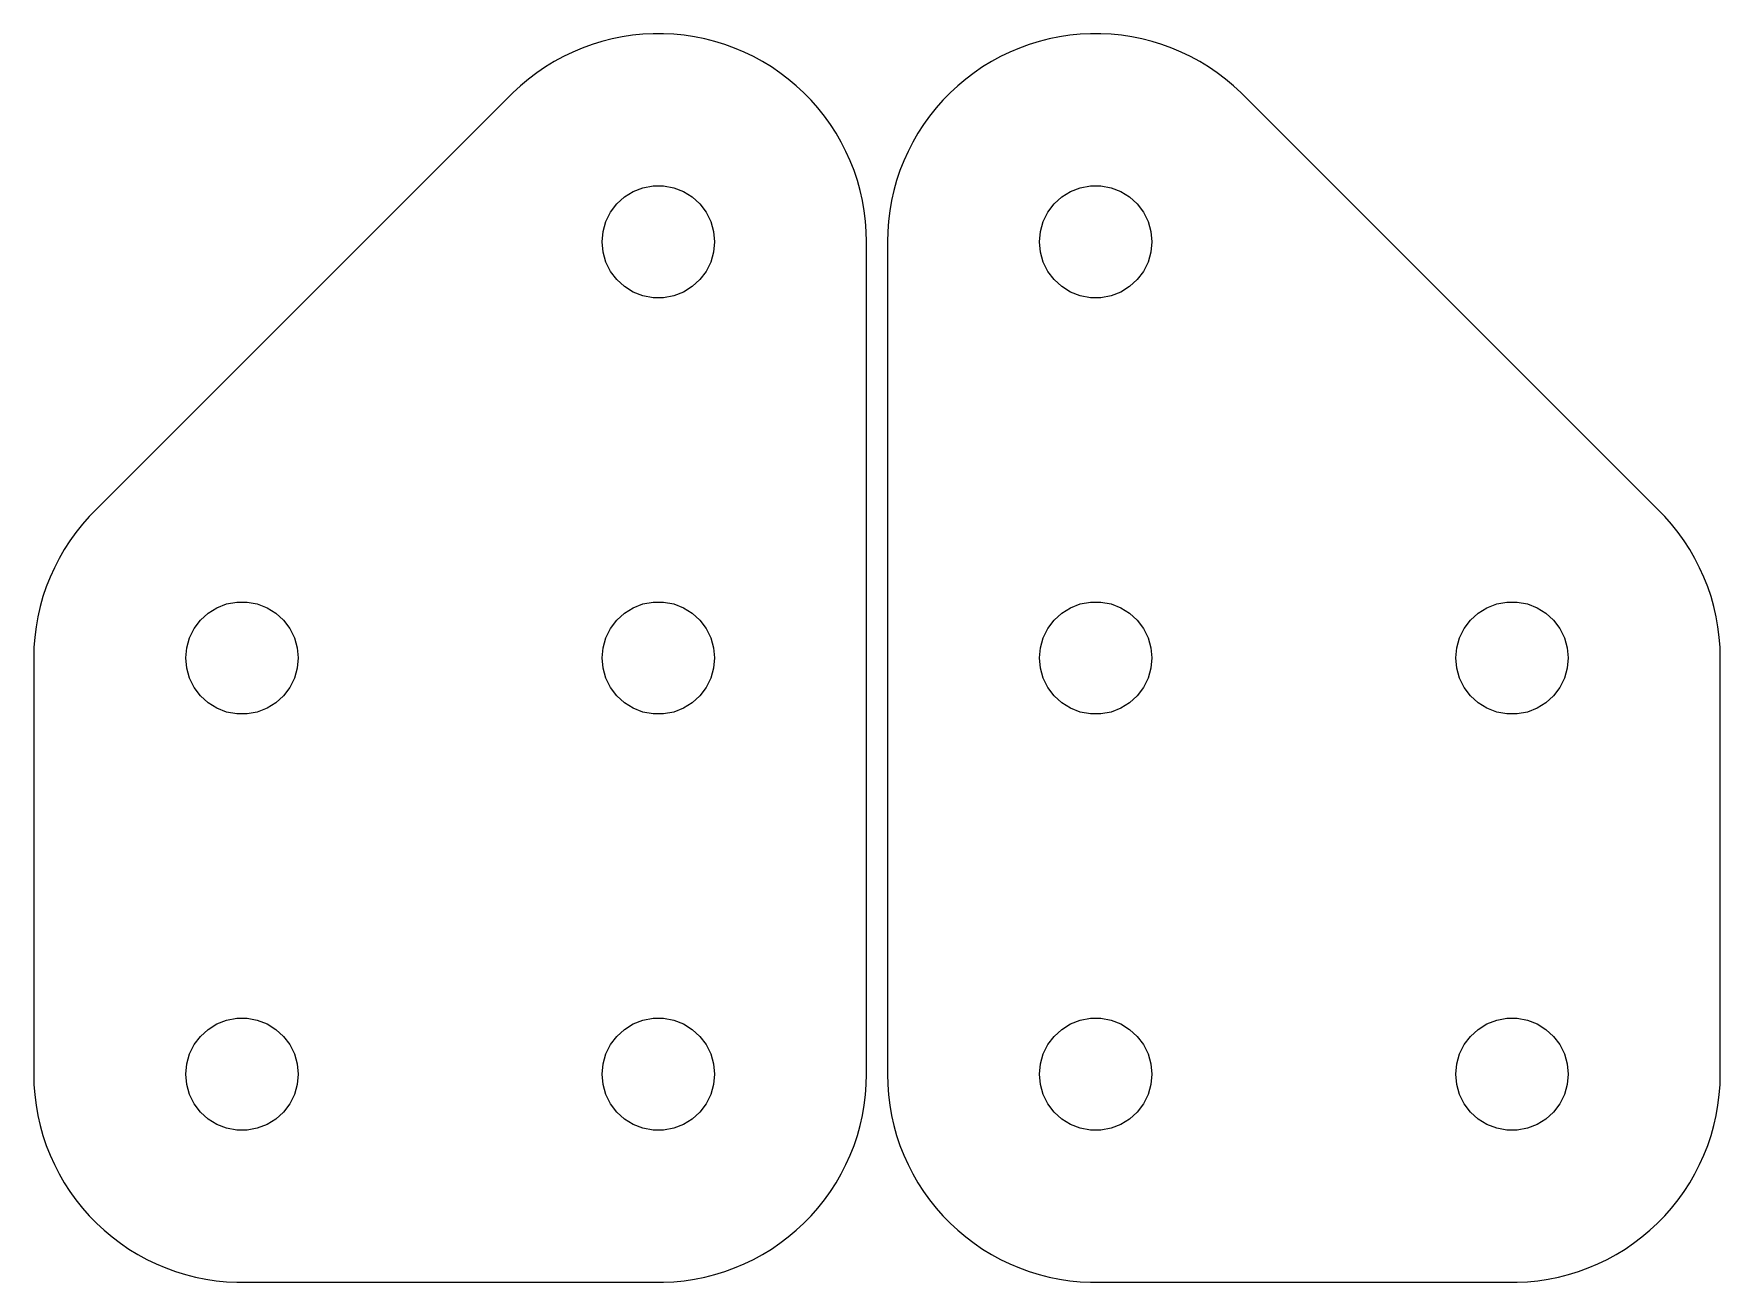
# Model space of a CAD drawing. Header units: metres. Extents: x -40.5 to 40.5, y -50 to 10.
import ezdxf

# ---------------------------------------------------------------- set-up
doc = ezdxf.new("R2010")
doc.units = ezdxf.units.M

msp = doc.modelspace()

# ---------------------------------------------------------------- linework, layer by layer
for p, q in [((-12.7252, 9.74927), (-13.2084, 9.62624)), ((-12.2365, 9.84807), (-12.7252, 9.74927)), ((-11.7434, 9.92238), (-12.2365, 9.84807)), ((-11.2473, 9.97203), (-11.7434, 9.92238)), ((-10.7493, 9.99689), (-11.2473, 9.97203)), ((-10.2507, 9.99689), (-10.7493, 9.99689)), ((-9.75269, 9.97203), (-10.2507, 9.99689)), ((-9.25656, 9.92238), (-9.75269, 9.97203)), ((-8.7635, 9.84807), (-9.25656, 9.92238)), ((-8.27478, 9.74927), (-8.7635, 9.84807)), ((-7.7916, 9.62624), (-8.27478, 9.74927)), ((8.27478, 9.74927), (7.7916, 9.62624)), ((8.7635, 9.84807), (8.27478, 9.74927)), ((9.25656, 9.92238), (8.7635, 9.84807)), ((9.75269, 9.97203), (9.25656, 9.92238)), ((10.2507, 9.99689), (9.75269, 9.97203)), ((10.7493, 9.99689), (10.2507, 9.99689)), ((11.2473, 9.97203), (10.7493, 9.99689)), ((11.7434, 9.92238), (11.2473, 9.97203)), ((12.2365, 9.84807), (11.7434, 9.92238)), ((12.7252, 9.74927), (12.2365, 9.84807)), ((13.2084, 9.62624), (12.7252, 9.74927)), ((-14.6129, 9.11505), (-15.0621, 8.89871)), ((-14.1534, 9.30873), (-14.6129, 9.11505)), ((-13.6849, 9.47926), (-14.1534, 9.30873)), ((-13.2084, 9.62624), (-13.6849, 9.47926)), ((-7.31512, 9.47926), (-7.7916, 9.62624)), ((-6.84659, 9.30873), (-7.31512, 9.47926)), ((-6.38712, 9.11505), (-6.84659, 9.30873)), ((-5.93788, 8.89871), (-6.38712, 9.11505)), ((6.38712, 9.11505), (5.93788, 8.89871)), ((6.84659, 9.30873), (6.38712, 9.11505)), ((7.31512, 9.47926), (6.84659, 9.30873)), ((7.7916, 9.62624), (7.31512, 9.47926)), ((13.6849, 9.47926), (13.2084, 9.62624)), ((14.1534, 9.30873), (13.6849, 9.47926)), ((14.6129, 9.11505), (14.1534, 9.30873)), ((15.0621, 8.89871), (14.6129, 9.11505)), ((-16.3374, 8.11937), (-16.7349, 7.81831)), ((-15.9255, 8.40025), (-16.3374, 8.11937)), ((-15.5, 8.66025), (-15.9255, 8.40025)), ((-15.0621, 8.89871), (-15.5, 8.66025)), ((-5.5, 8.66025), (-5.93788, 8.89871)), ((-5.07452, 8.40025), (-5.5, 8.66025)), ((-4.66255, 8.11937), (-5.07452, 8.40025)), ((-4.26509, 7.81831), (-4.66255, 8.11937)), ((4.66255, 8.11937), (4.26509, 7.81831)), ((5.07452, 8.40025), (4.66255, 8.11937)), ((5.5, 8.66025), (5.07452, 8.40025)), ((5.93788, 8.89871), (5.5, 8.66025)), ((15.5, 8.66025), (15.0621, 8.89871)), ((15.9255, 8.40025), (15.5, 8.66025)), ((16.3374, 8.11937), (15.9255, 8.40025)), ((16.7349, 7.81831), (16.3374, 8.11937)), ((-17.1169, 7.4978), (-17.4824, 7.15866)), ((-16.7349, 7.81831), (-17.1169, 7.4978)), ((-3.88313, 7.4978), (-4.26509, 7.81831)), ((-3.51762, 7.15866), (-3.88313, 7.4978)), ((3.88313, 7.4978), (3.51762, 7.15866)), ((4.26509, 7.81831), (3.88313, 7.4978)), ((17.1169, 7.4978), (16.7349, 7.81831)), ((17.4824, 7.15866), (17.1169, 7.4978)), ((-17.4824, 7.15866), (-37.4824, -12.8413)), ((-3.16948, 6.80173), (-3.51762, 7.15866)), ((-2.83955, 6.42787), (-3.16948, 6.80173)), ((3.16948, 6.80173), (2.83955, 6.42787)), ((3.51762, 7.15866), (3.16948, 6.80173)), ((37.4824, -12.8413), (17.4824, 7.15866)), ((-2.52867, 6.03804), (-2.83955, 6.42787)), ((-2.23761, 5.63319), (-2.52867, 6.03804)), ((2.52867, 6.03804), (2.23761, 5.63319)), ((2.83955, 6.42787), (2.52867, 6.03804)), ((-1.96709, 5.21434), (-2.23761, 5.63319)), ((-1.71777, 4.78253), (-1.96709, 5.21434)), ((1.96709, 5.21434), (1.71777, 4.78253)), ((2.23761, 5.63319), (1.96709, 5.21434)), ((-1.49031, 4.33884), (-1.71777, 4.78253)), ((-1.28523, 3.88434), (-1.49031, 4.33884)), ((1.49031, 4.33884), (1.28523, 3.88434)), ((1.71777, 4.78253), (1.49031, 4.33884)), ((-1.10307, 3.4202), (-1.28523, 3.88434)), ((-0.94426, 2.94754), (-1.10307, 3.4202)), ((1.10307, 3.4202), (0.94426, 2.94754)), ((1.28523, 3.88434), (1.10307, 3.4202)), ((-11.7035, 2.41693), (-11.2389, 2.59692)), ((-11.2389, 2.59692), (-10.7491, 2.68848)), ((-10.7491, 2.68848), (-10.2509, 2.68848)), ((-10.2509, 2.68848), (-9.76111, 2.59692)), ((-9.76111, 2.59692), (-9.29649, 2.41693)), ((-0.809219, 2.46756), (-0.94426, 2.94754)), ((-0.698273, 1.98146), (-0.809219, 2.46756)), ((0.809219, 2.46756), (0.698273, 1.98146)), ((0.94426, 2.94754), (0.809219, 2.46756)), ((9.29649, 2.41693), (9.76111, 2.59692)), ((9.76111, 2.59692), (10.2509, 2.68848)), ((10.2509, 2.68848), (10.7491, 2.68848)), ((10.7491, 2.68848), (11.2389, 2.59692)), ((11.2389, 2.59692), (11.7035, 2.41693)), ((-12.7956, 1.42136), (-12.4953, 1.81897)), ((-12.4953, 1.81897), (-12.1271, 2.15463)), ((-12.1271, 2.15463), (-11.7035, 2.41693)), ((-9.29649, 2.41693), (-8.87288, 2.15463)), ((-8.87288, 2.15463), (-8.50467, 1.81897)), ((-8.50467, 1.81897), (-8.20441, 1.42136)), ((-0.611679, 1.49042), (-0.698273, 1.98146)), ((0.698273, 1.98146), (0.611679, 1.49042)), ((8.20441, 1.42136), (8.50467, 1.81897)), ((8.50467, 1.81897), (8.87288, 2.15463)), ((8.87288, 2.15463), (9.29649, 2.41693)), ((11.7035, 2.41693), (12.1271, 2.15463)), ((12.1271, 2.15463), (12.4953, 1.81897)), ((12.4953, 1.81897), (12.7956, 1.42136)), ((-13.154, 0.496109), (-13.0177, 0.975342)), ((-13.0177, 0.975342), (-12.7956, 1.42136)), ((-8.20441, 1.42136), (-7.98232, 0.975342)), ((-7.98232, 0.975342), (-7.84596, 0.496109)), ((-0.549683, 0.995667), (-0.611679, 1.49042)), ((-0.512421, 0.498444), (-0.549683, 0.995667)), ((0.549683, 0.995667), (0.512421, 0.498444)), ((0.611679, 1.49042), (0.549683, 0.995667)), ((7.84596, 0.496109), (7.98232, 0.975342)), ((7.98232, 0.975342), (8.20441, 1.42136)), ((12.7956, 1.42136), (13.0177, 0.975342)), ((13.0177, 0.975342), (13.154, 0.496109)), ((-13.2, 0), (-13.154, 0.496109)), ((-13.154, -0.496109), (-13.2, 0)), ((-7.84596, 0.496109), (-7.79999, 0)), ((-7.79999, 0), (-7.84596, -0.496109)), ((-0.5, 0), (-0.512421, 0.498444)), ((-0.5, -40), (-0.5, 0)), ((0.512421, 0.498444), (0.5, 0)), ((0.5, 0), (0.5, -40)), ((7.79999, 0), (7.84596, 0.496109)), ((7.84596, -0.496109), (7.79999, 0)), ((13.154, 0.496109), (13.2, 0)), ((13.2, 0), (13.154, -0.496109)), ((-13.0177, -0.975342), (-13.154, -0.496109)), ((-7.84596, -0.496109), (-7.98232, -0.975342)), ((7.98232, -0.975342), (7.84596, -0.496109)), ((13.154, -0.496109), (13.0177, -0.975342)), ((-12.7956, -1.42136), (-13.0177, -0.975342)), ((-12.4953, -1.81897), (-12.7956, -1.42136)), ((-8.20441, -1.42136), (-8.50467, -1.81897)), ((-7.98232, -0.975342), (-8.20441, -1.42136)), ((8.20441, -1.42136), (7.98232, -0.975342)), ((8.50467, -1.81897), (8.20441, -1.42136)), ((12.7956, -1.42136), (12.4953, -1.81897)), ((13.0177, -0.975342), (12.7956, -1.42136)), ((-12.1271, -2.15463), (-12.4953, -1.81897)), ((-11.7035, -2.41693), (-12.1271, -2.15463)), ((-11.2389, -2.59692), (-11.7035, -2.41693)), ((-9.29649, -2.41693), (-9.76111, -2.59692)), ((-8.87288, -2.15463), (-9.29649, -2.41693)), ((-8.50467, -1.81897), (-8.87288, -2.15463)), ((8.87288, -2.15463), (8.50467, -1.81897)), ((9.29649, -2.41693), (8.87288, -2.15463)), ((9.76111, -2.59692), (9.29649, -2.41693)), ((11.7035, -2.41693), (11.2389, -2.59692)), ((12.1271, -2.15463), (11.7035, -2.41693)), ((12.4953, -1.81897), (12.1271, -2.15463)), ((-10.7491, -2.68848), (-11.2389, -2.59692)), ((-10.2509, -2.68848), (-10.7491, -2.68848)), ((-9.76111, -2.59692), (-10.2509, -2.68848)), ((10.2509, -2.68848), (9.76111, -2.59692)), ((10.7491, -2.68848), (10.2509, -2.68848)), ((11.2389, -2.59692), (10.7491, -2.68848)), ((-37.4824, -12.8413), (-37.8305, -13.1983)), ((37.8305, -13.1983), (37.4824, -12.8413)), ((-38.1604, -13.5721), (-38.4713, -13.9619)), ((-37.8305, -13.1983), (-38.1604, -13.5721)), ((38.1604, -13.5721), (37.8305, -13.1983)), ((38.4713, -13.9619), (38.1604, -13.5721)), ((-38.7624, -14.3668), (-39.0329, -14.7856)), ((-38.4713, -13.9619), (-38.7624, -14.3668)), ((38.7624, -14.3668), (38.4713, -13.9619)), ((39.0329, -14.7856), (38.7624, -14.3668)), ((-39.2822, -15.2175), (-39.5097, -15.6612)), ((-39.0329, -14.7856), (-39.2822, -15.2175)), ((39.2822, -15.2175), (39.0329, -14.7856)), ((39.5097, -15.6612), (39.2822, -15.2175)), ((-39.7148, -16.1156), (-39.8969, -16.5798)), ((-39.5097, -15.6612), (-39.7148, -16.1156)), ((39.7148, -16.1156), (39.5097, -15.6612)), ((39.8969, -16.5798), (39.7148, -16.1156)), ((-39.8969, -16.5798), (-40.0557, -17.0524)), ((40.0557, -17.0524), (39.8969, -16.5798)), ((-40.1908, -17.5324), (-40.3017, -18.0185)), ((-40.0557, -17.0524), (-40.1908, -17.5324)), ((-32.1271, -17.8454), (-31.7035, -17.5831)), ((-31.7035, -17.5831), (-31.2389, -17.4031)), ((-31.2389, -17.4031), (-30.7491, -17.3115)), ((-30.7491, -17.3115), (-30.2509, -17.3115)), ((-30.2509, -17.3115), (-29.7611, -17.4031)), ((-29.7611, -17.4031), (-29.2965, -17.5831)), ((-29.2965, -17.5831), (-28.8729, -17.8454)), ((-12.1271, -17.8454), (-11.7035, -17.5831)), ((-11.7035, -17.5831), (-11.2389, -17.4031)), ((-11.2389, -17.4031), (-10.7491, -17.3115)), ((-10.7491, -17.3115), (-10.2509, -17.3115)), ((-10.2509, -17.3115), (-9.76111, -17.4031)), ((-9.76111, -17.4031), (-9.29649, -17.5831)), ((-9.29649, -17.5831), (-8.87288, -17.8454)), ((8.87288, -17.8454), (9.29649, -17.5831)), ((9.29649, -17.5831), (9.76111, -17.4031)), ((9.76111, -17.4031), (10.2509, -17.3115)), ((10.2509, -17.3115), (10.7491, -17.3115)), ((10.7491, -17.3115), (11.2389, -17.4031)), ((11.2389, -17.4031), (11.7035, -17.5831)), ((11.7035, -17.5831), (12.1271, -17.8454)), ((28.8729, -17.8454), (29.2965, -17.5831)), ((29.2965, -17.5831), (29.7611, -17.4031)), ((29.7611, -17.4031), (30.2509, -17.3115)), ((30.2509, -17.3115), (30.7491, -17.3115)), ((30.7491, -17.3115), (31.2389, -17.4031)), ((31.2389, -17.4031), (31.7035, -17.5831)), ((31.7035, -17.5831), (32.1271, -17.8454)), ((40.1908, -17.5324), (40.0557, -17.0524)), ((40.3017, -18.0185), (40.1908, -17.5324)), ((-40.3883, -18.5096), (-40.4503, -19.0043)), ((-40.3017, -18.0185), (-40.3883, -18.5096)), ((-33.0177, -19.0246), (-32.7956, -18.5786)), ((-32.7956, -18.5786), (-32.4953, -18.181)), ((-32.4953, -18.181), (-32.1271, -17.8454)), ((-28.8729, -17.8454), (-28.5047, -18.181)), ((-28.5047, -18.181), (-28.2044, -18.5786)), ((-28.2044, -18.5786), (-27.9823, -19.0246)), ((-13.0177, -19.0246), (-12.7956, -18.5786)), ((-12.7956, -18.5786), (-12.4953, -18.181)), ((-12.4953, -18.181), (-12.1271, -17.8454)), ((-8.87288, -17.8454), (-8.50467, -18.181)), ((-8.50467, -18.181), (-8.20441, -18.5786)), ((-8.20441, -18.5786), (-7.98232, -19.0246)), ((7.98232, -19.0246), (8.20441, -18.5786)), ((8.20441, -18.5786), (8.50467, -18.181)), ((8.50467, -18.181), (8.87288, -17.8454)), ((12.1271, -17.8454), (12.4953, -18.181)), ((12.4953, -18.181), (12.7956, -18.5786)), ((12.7956, -18.5786), (13.0177, -19.0246)), ((27.9823, -19.0246), (28.2044, -18.5786)), ((28.2044, -18.5786), (28.5047, -18.181)), ((28.5047, -18.181), (28.8729, -17.8454)), ((32.1271, -17.8454), (32.4953, -18.181)), ((32.4953, -18.181), (32.7956, -18.5786)), ((32.7956, -18.5786), (33.0177, -19.0246)), ((40.3883, -18.5096), (40.3017, -18.0185)), ((40.4503, -19.0043), (40.3883, -18.5096)), ((-40.4503, -19.0043), (-40.4876, -19.5015)), ((-33.154, -19.5039), (-33.0177, -19.0246)), ((-27.9823, -19.0246), (-27.846, -19.5039)), ((-13.154, -19.5039), (-13.0177, -19.0246)), ((-7.98232, -19.0246), (-7.84596, -19.5039)), ((7.84596, -19.5039), (7.98232, -19.0246)), ((13.0177, -19.0246), (13.154, -19.5039)), ((27.846, -19.5039), (27.9823, -19.0246)), ((33.0177, -19.0246), (33.154, -19.5039)), ((40.4876, -19.5015), (40.4503, -19.0043)), ((-40.4876, -19.5015), (-40.5, -20)), ((-40.5, -20), (-40.5, -40)), ((-33.2, -20), (-33.154, -19.5039)), ((-33.154, -20.4961), (-33.2, -20)), ((-27.846, -19.5039), (-27.8, -20)), ((-27.8, -20), (-27.846, -20.4961)), ((-13.2, -20), (-13.154, -19.5039)), ((-13.154, -20.4961), (-13.2, -20)), ((-7.84596, -19.5039), (-7.79999, -20)), ((-7.79999, -20), (-7.84596, -20.4961)), ((7.79999, -20), (7.84596, -19.5039)), ((7.84596, -20.4961), (7.79999, -20)), ((13.154, -19.5039), (13.2, -20)), ((13.2, -20), (13.154, -20.4961)), ((27.8, -20), (27.846, -19.5039)), ((27.846, -20.4961), (27.8, -20)), ((33.154, -19.5039), (33.2, -20)), ((33.2, -20), (33.154, -20.4961)), ((40.5, -20), (40.4876, -19.5015)), ((40.5, -40), (40.5, -20)), ((-33.0177, -20.9753), (-33.154, -20.4961)), ((-32.7956, -21.4214), (-33.0177, -20.9753)), ((-27.9823, -20.9753), (-28.2044, -21.4214)), ((-27.846, -20.4961), (-27.9823, -20.9753)), ((-13.0177, -20.9753), (-13.154, -20.4961)), ((-12.7956, -21.4214), (-13.0177, -20.9753)), ((-7.98232, -20.9753), (-8.20441, -21.4214)), ((-7.84596, -20.4961), (-7.98232, -20.9753)), ((7.98232, -20.9753), (7.84596, -20.4961)), ((8.20441, -21.4214), (7.98232, -20.9753)), ((13.0177, -20.9753), (12.7956, -21.4214)), ((13.154, -20.4961), (13.0177, -20.9753)), ((27.9823, -20.9753), (27.846, -20.4961)), ((28.2044, -21.4214), (27.9823, -20.9753)), ((33.0177, -20.9753), (32.7956, -21.4214)), ((33.154, -20.4961), (33.0177, -20.9753)), ((-32.4953, -21.819), (-32.7956, -21.4214)), ((-32.1271, -22.1546), (-32.4953, -21.819)), ((-28.5047, -21.819), (-28.8729, -22.1546)), ((-28.2044, -21.4214), (-28.5047, -21.819)), ((-12.4953, -21.819), (-12.7956, -21.4214)), ((-12.1271, -22.1546), (-12.4953, -21.819)), ((-8.50467, -21.819), (-8.87288, -22.1546)), ((-8.20441, -21.4214), (-8.50467, -21.819)), ((8.50467, -21.819), (8.20441, -21.4214)), ((8.87288, -22.1546), (8.50467, -21.819)), ((12.4953, -21.819), (12.1271, -22.1546)), ((12.7956, -21.4214), (12.4953, -21.819)), ((28.5047, -21.819), (28.2044, -21.4214)), ((28.8729, -22.1546), (28.5047, -21.819)), ((32.4953, -21.819), (32.1271, -22.1546)), ((32.7956, -21.4214), (32.4953, -21.819)), ((-31.7035, -22.4169), (-32.1271, -22.1546)), ((-31.2389, -22.5969), (-31.7035, -22.4169)), ((-30.7491, -22.6885), (-31.2389, -22.5969)), ((-29.7611, -22.5969), (-30.2509, -22.6885)), ((-29.2965, -22.4169), (-29.7611, -22.5969)), ((-28.8729, -22.1546), (-29.2965, -22.4169)), ((-11.7035, -22.4169), (-12.1271, -22.1546)), ((-11.2389, -22.5969), (-11.7035, -22.4169)), ((-10.7491, -22.6885), (-11.2389, -22.5969)), ((-9.76111, -22.5969), (-10.2509, -22.6885)), ((-9.29649, -22.4169), (-9.76111, -22.5969)), ((-8.87288, -22.1546), (-9.29649, -22.4169)), ((9.29649, -22.4169), (8.87288, -22.1546)), ((9.76111, -22.5969), (9.29649, -22.4169)), ((10.2509, -22.6885), (9.76111, -22.5969)), ((11.2389, -22.5969), (10.7491, -22.6885)), ((11.7035, -22.4169), (11.2389, -22.5969)), ((12.1271, -22.1546), (11.7035, -22.4169)), ((29.2965, -22.4169), (28.8729, -22.1546)), ((29.7611, -22.5969), (29.2965, -22.4169)), ((30.2509, -22.6885), (29.7611, -22.5969)), ((31.2389, -22.5969), (30.7491, -22.6885)), ((31.7035, -22.4169), (31.2389, -22.5969)), ((32.1271, -22.1546), (31.7035, -22.4169)), ((-30.2509, -22.6885), (-30.7491, -22.6885)), ((-10.2509, -22.6885), (-10.7491, -22.6885)), ((10.7491, -22.6885), (10.2509, -22.6885)), ((30.7491, -22.6885), (30.2509, -22.6885)), ((-32.4953, -38.181), (-32.1271, -37.8454)), ((-32.1271, -37.8454), (-31.7035, -37.5831)), ((-31.7035, -37.5831), (-31.2389, -37.4031)), ((-31.2389, -37.4031), (-30.7491, -37.3115)), ((-30.7491, -37.3115), (-30.2509, -37.3115)), ((-30.2509, -37.3115), (-29.7611, -37.4031)), ((-29.7611, -37.4031), (-29.2965, -37.5831)), ((-29.2965, -37.5831), (-28.8729, -37.8454)), ((-28.8729, -37.8454), (-28.5047, -38.181)), ((-12.4953, -38.181), (-12.1271, -37.8454)), ((-12.1271, -37.8454), (-11.7035, -37.5831)), ((-11.7035, -37.5831), (-11.2389, -37.4031)), ((-11.2389, -37.4031), (-10.7491, -37.3115)), ((-10.7491, -37.3115), (-10.2509, -37.3115)), ((-10.2509, -37.3115), (-9.76111, -37.4031)), ((-9.76111, -37.4031), (-9.29649, -37.5831)), ((-9.29649, -37.5831), (-8.87288, -37.8454)), ((-8.87288, -37.8454), (-8.50467, -38.181)), ((8.50467, -38.181), (8.87288, -37.8454)), ((8.87288, -37.8454), (9.29649, -37.5831)), ((9.29649, -37.5831), (9.76111, -37.4031)), ((9.76111, -37.4031), (10.2509, -37.3115)), ((10.2509, -37.3115), (10.7491, -37.3115)), ((10.7491, -37.3115), (11.2389, -37.4031)), ((11.2389, -37.4031), (11.7035, -37.5831)), ((11.7035, -37.5831), (12.1271, -37.8454)), ((12.1271, -37.8454), (12.4953, -38.181)), ((28.5047, -38.181), (28.8729, -37.8454)), ((28.8729, -37.8454), (29.2965, -37.5831)), ((29.2965, -37.5831), (29.7611, -37.4031)), ((29.7611, -37.4031), (30.2509, -37.3115)), ((30.2509, -37.3115), (30.7491, -37.3115)), ((30.7491, -37.3115), (31.2389, -37.4031)), ((31.2389, -37.4031), (31.7035, -37.5831)), ((31.7035, -37.5831), (32.1271, -37.8454)), ((32.1271, -37.8454), (32.4953, -38.181)), ((-33.0177, -39.0246), (-32.7956, -38.5786)), ((-32.7956, -38.5786), (-32.4953, -38.181)), ((-28.5047, -38.181), (-28.2044, -38.5786)), ((-28.2044, -38.5786), (-27.9823, -39.0246)), ((-13.0177, -39.0246), (-12.7956, -38.5786)), ((-12.7956, -38.5786), (-12.4953, -38.181)), ((-8.50467, -38.181), (-8.20441, -38.5786)), ((-8.20441, -38.5786), (-7.98232, -39.0246)), ((7.98232, -39.0246), (8.20441, -38.5786)), ((8.20441, -38.5786), (8.50467, -38.181)), ((12.4953, -38.181), (12.7956, -38.5786)), ((12.7956, -38.5786), (13.0177, -39.0246)), ((27.9823, -39.0246), (28.2044, -38.5786)), ((28.2044, -38.5786), (28.5047, -38.181)), ((32.4953, -38.181), (32.7956, -38.5786)), ((32.7956, -38.5786), (33.0177, -39.0246)), ((-33.2, -40), (-33.154, -39.5039)), ((-33.154, -39.5039), (-33.0177, -39.0246)), ((-27.9823, -39.0246), (-27.846, -39.5039)), ((-27.846, -39.5039), (-27.8, -40)), ((-13.2, -40), (-13.154, -39.5039)), ((-13.154, -39.5039), (-13.0177, -39.0246)), ((-7.98232, -39.0246), (-7.84596, -39.5039)), ((-7.84596, -39.5039), (-7.79999, -40)), ((7.79999, -40), (7.84596, -39.5039)), ((7.84596, -39.5039), (7.98232, -39.0246)), ((13.0177, -39.0246), (13.154, -39.5039)), ((13.154, -39.5039), (13.2, -40)), ((27.8, -40), (27.846, -39.5039)), ((27.846, -39.5039), (27.9823, -39.0246)), ((33.0177, -39.0246), (33.154, -39.5039)), ((33.154, -39.5039), (33.2, -40)), ((-40.5, -40), (-40.4876, -40.4985)), ((-40.4876, -40.4985), (-40.4503, -40.9957)), ((-33.154, -40.4961), (-33.2, -40)), ((-33.0177, -40.9753), (-33.154, -40.4961)), ((-27.846, -40.4961), (-27.9823, -40.9753)), ((-27.8, -40), (-27.846, -40.4961)), ((-13.154, -40.4961), (-13.2, -40)), ((-13.0177, -40.9753), (-13.154, -40.4961)), ((-7.84596, -40.4961), (-7.98232, -40.9753)), ((-7.79999, -40), (-7.84596, -40.4961)), ((-0.549683, -40.9957), (-0.512421, -40.4985)), ((-0.512421, -40.4985), (-0.5, -40)), ((0.5, -40), (0.512421, -40.4985)), ((0.512421, -40.4985), (0.549683, -40.9957)), ((7.84596, -40.4961), (7.79999, -40)), ((7.98232, -40.9753), (7.84596, -40.4961)), ((13.154, -40.4961), (13.0177, -40.9753)), ((13.2, -40), (13.154, -40.4961)), ((27.846, -40.4961), (27.8, -40)), ((27.9823, -40.9753), (27.846, -40.4961)), ((33.154, -40.4961), (33.0177, -40.9753)), ((33.2, -40), (33.154, -40.4961)), ((40.4503, -40.9957), (40.4876, -40.4985)), ((40.4876, -40.4985), (40.5, -40)), ((-40.4503, -40.9957), (-40.3883, -41.4904)), ((-32.7956, -41.4214), (-33.0177, -40.9753)), ((-27.9823, -40.9753), (-28.2044, -41.4214)), ((-12.7956, -41.4214), (-13.0177, -40.9753)), ((-7.98232, -40.9753), (-8.20441, -41.4214)), ((-0.611679, -41.4904), (-0.549683, -40.9957)), ((0.549683, -40.9957), (0.611679, -41.4904)), ((8.20441, -41.4214), (7.98232, -40.9753)), ((13.0177, -40.9753), (12.7956, -41.4214)), ((28.2044, -41.4214), (27.9823, -40.9753)), ((33.0177, -40.9753), (32.7956, -41.4214)), ((40.3883, -41.4904), (40.4503, -40.9957)), ((-40.3883, -41.4904), (-40.3017, -41.9815)), ((-40.3017, -41.9815), (-40.1908, -42.4676)), ((-32.4953, -41.819), (-32.7956, -41.4214)), ((-32.1271, -42.1546), (-32.4953, -41.819)), ((-28.5047, -41.819), (-28.8729, -42.1546)), ((-28.2044, -41.4214), (-28.5047, -41.819)), ((-12.4953, -41.819), (-12.7956, -41.4214)), ((-12.1271, -42.1546), (-12.4953, -41.819)), ((-8.50467, -41.819), (-8.87288, -42.1546)), ((-8.20441, -41.4214), (-8.50467, -41.819)), ((-0.809219, -42.4676), (-0.698273, -41.9815)), ((-0.698273, -41.9815), (-0.611679, -41.4904)), ((0.611679, -41.4904), (0.698273, -41.9815)), ((0.698273, -41.9815), (0.809219, -42.4676)), ((8.50467, -41.819), (8.20441, -41.4214)), ((8.87288, -42.1546), (8.50467, -41.819)), ((12.4953, -41.819), (12.1271, -42.1546)), ((12.7956, -41.4214), (12.4953, -41.819)), ((28.5047, -41.819), (28.2044, -41.4214)), ((28.8729, -42.1546), (28.5047, -41.819)), ((32.4953, -41.819), (32.1271, -42.1546)), ((32.7956, -41.4214), (32.4953, -41.819)), ((40.1908, -42.4676), (40.3017, -41.9815)), ((40.3017, -41.9815), (40.3883, -41.4904)), ((-40.1908, -42.4676), (-40.0557, -42.9475)), ((-31.7035, -42.4169), (-32.1271, -42.1546)), ((-31.2389, -42.5969), (-31.7035, -42.4169)), ((-30.7491, -42.6885), (-31.2389, -42.5969)), ((-30.2509, -42.6885), (-30.7491, -42.6885)), ((-29.7611, -42.5969), (-30.2509, -42.6885)), ((-29.2965, -42.4169), (-29.7611, -42.5969)), ((-28.8729, -42.1546), (-29.2965, -42.4169)), ((-11.7035, -42.4169), (-12.1271, -42.1546)), ((-11.2389, -42.5969), (-11.7035, -42.4169)), ((-10.7491, -42.6885), (-11.2389, -42.5969)), ((-10.2509, -42.6885), (-10.7491, -42.6885)), ((-9.76111, -42.5969), (-10.2509, -42.6885)), ((-9.29649, -42.4169), (-9.76111, -42.5969)), ((-8.87288, -42.1546), (-9.29649, -42.4169)), ((-0.94426, -42.9475), (-0.809219, -42.4676)), ((0.809219, -42.4676), (0.94426, -42.9475)), ((9.29649, -42.4169), (8.87288, -42.1546)), ((9.76111, -42.5969), (9.29649, -42.4169)), ((10.2509, -42.6885), (9.76111, -42.5969)), ((10.7491, -42.6885), (10.2509, -42.6885)), ((11.2389, -42.5969), (10.7491, -42.6885)), ((11.7035, -42.4169), (11.2389, -42.5969)), ((12.1271, -42.1546), (11.7035, -42.4169)), ((29.2965, -42.4169), (28.8729, -42.1546)), ((29.7611, -42.5969), (29.2965, -42.4169)), ((30.2509, -42.6885), (29.7611, -42.5969)), ((30.7491, -42.6885), (30.2509, -42.6885)), ((31.2389, -42.5969), (30.7491, -42.6885)), ((31.7035, -42.4169), (31.2389, -42.5969)), ((32.1271, -42.1546), (31.7035, -42.4169)), ((40.0557, -42.9475), (40.1908, -42.4676)), ((-40.0557, -42.9475), (-39.8969, -43.4202)), ((-39.8969, -43.4202), (-39.7148, -43.8843)), ((-1.28523, -43.8843), (-1.10307, -43.4202)), ((-1.10307, -43.4202), (-0.94426, -42.9475)), ((0.94426, -42.9475), (1.10307, -43.4202)), ((1.10307, -43.4202), (1.28523, -43.8843)), ((39.7148, -43.8843), (39.8969, -43.4202)), ((39.8969, -43.4202), (40.0557, -42.9475)), ((-39.7148, -43.8843), (-39.5097, -44.3388)), ((-39.5097, -44.3388), (-39.2822, -44.7825)), ((-1.71777, -44.7825), (-1.49031, -44.3388)), ((-1.49031, -44.3388), (-1.28523, -43.8843)), ((1.28523, -43.8843), (1.49031, -44.3388)), ((1.49031, -44.3388), (1.71777, -44.7825)), ((39.2822, -44.7825), (39.5097, -44.3388)), ((39.5097, -44.3388), (39.7148, -43.8843)), ((-39.2822, -44.7825), (-39.0329, -45.2143)), ((-39.0329, -45.2143), (-38.7624, -45.6332)), ((-2.23761, -45.6332), (-1.96709, -45.2143)), ((-1.96709, -45.2143), (-1.71777, -44.7825)), ((1.71777, -44.7825), (1.96709, -45.2143)), ((1.96709, -45.2143), (2.23761, -45.6332)), ((38.7624, -45.6332), (39.0329, -45.2143)), ((39.0329, -45.2143), (39.2822, -44.7825)), ((-38.7624, -45.6332), (-38.4713, -46.038)), ((-38.4713, -46.038), (-38.1604, -46.4279)), ((-2.83955, -46.4279), (-2.52867, -46.038)), ((-2.52867, -46.038), (-2.23761, -45.6332)), ((2.23761, -45.6332), (2.52867, -46.038)), ((2.52867, -46.038), (2.83955, -46.4279)), ((38.1604, -46.4279), (38.4713, -46.038)), ((38.4713, -46.038), (38.7624, -45.6332)), ((-38.1604, -46.4279), (-37.8305, -46.8017)), ((-37.8305, -46.8017), (-37.4824, -47.1587)), ((-3.51762, -47.1587), (-3.16948, -46.8017)), ((-3.16948, -46.8017), (-2.83955, -46.4279)), ((2.83955, -46.4279), (3.16948, -46.8017)), ((3.16948, -46.8017), (3.51762, -47.1587)), ((37.4824, -47.1587), (37.8305, -46.8017)), ((37.8305, -46.8017), (38.1604, -46.4279)), ((-37.4824, -47.1587), (-37.1169, -47.4978)), ((-37.1169, -47.4978), (-36.7349, -47.8183)), ((-4.26509, -47.8183), (-3.88313, -47.4978)), ((-3.88313, -47.4978), (-3.51762, -47.1587)), ((3.51762, -47.1587), (3.88313, -47.4978)), ((3.88313, -47.4978), (4.26509, -47.8183)), ((36.7349, -47.8183), (37.1169, -47.4978)), ((37.1169, -47.4978), (37.4824, -47.1587)), ((-36.7349, -47.8183), (-36.3374, -48.1194)), ((-36.3374, -48.1194), (-35.9255, -48.4003)), ((-35.9255, -48.4003), (-35.5, -48.6602)), ((-5.5, -48.6602), (-5.07452, -48.4003)), ((-5.07452, -48.4003), (-4.66255, -48.1194)), ((-4.66255, -48.1194), (-4.26509, -47.8183)), ((4.26509, -47.8183), (4.66255, -48.1194)), ((4.66255, -48.1194), (5.07452, -48.4003)), ((5.07452, -48.4003), (5.5, -48.6602)), ((35.5, -48.6602), (35.9255, -48.4003)), ((35.9255, -48.4003), (36.3374, -48.1194)), ((36.3374, -48.1194), (36.7349, -47.8183)), ((-35.5, -48.6602), (-35.0621, -48.8987)), ((-35.0621, -48.8987), (-34.6129, -49.1151)), ((-34.6129, -49.1151), (-34.1534, -49.3087)), ((-34.1534, -49.3087), (-33.6849, -49.4793)), ((-7.31512, -49.4793), (-6.84659, -49.3087)), ((-6.84659, -49.3087), (-6.38712, -49.1151)), ((-6.38712, -49.1151), (-5.93788, -48.8987)), ((-5.93788, -48.8987), (-5.5, -48.6602)), ((5.5, -48.6602), (5.93788, -48.8987)), ((5.93788, -48.8987), (6.38712, -49.1151)), ((6.38712, -49.1151), (6.84659, -49.3087)), ((6.84659, -49.3087), (7.31512, -49.4793)), ((33.6849, -49.4793), (34.1534, -49.3087)), ((34.1534, -49.3087), (34.6129, -49.1151)), ((34.6129, -49.1151), (35.0621, -48.8987)), ((35.0621, -48.8987), (35.5, -48.6602)), ((-33.6849, -49.4793), (-33.2084, -49.6262)), ((-33.2084, -49.6262), (-32.7252, -49.7493)), ((-32.7252, -49.7493), (-32.2365, -49.8481)), ((-32.2365, -49.8481), (-31.7434, -49.9224)), ((-31.7434, -49.9224), (-31.2473, -49.972)), ((-31.2473, -49.972), (-30.7493, -49.9969)), ((-30.7493, -49.9969), (-10.2507, -49.9969)), ((-10.2507, -49.9969), (-9.75269, -49.972)), ((-9.75269, -49.972), (-9.25656, -49.9224)), ((-9.25656, -49.9224), (-8.7635, -49.8481)), ((-8.7635, -49.8481), (-8.27478, -49.7493)), ((-8.27478, -49.7493), (-7.7916, -49.6262)), ((-7.7916, -49.6262), (-7.31512, -49.4793)), ((7.31512, -49.4793), (7.7916, -49.6262)), ((7.7916, -49.6262), (8.27478, -49.7493)), ((8.27478, -49.7493), (8.7635, -49.8481)), ((8.7635, -49.8481), (9.25656, -49.9224)), ((9.25656, -49.9224), (9.75269, -49.972)), ((9.75269, -49.972), (10.2507, -49.9969)), ((10.2507, -49.9969), (30.7493, -49.9969)), ((30.7493, -49.9969), (31.2473, -49.972)), ((31.2473, -49.972), (31.7434, -49.9224)), ((31.7434, -49.9224), (32.2365, -49.8481)), ((32.2365, -49.8481), (32.7252, -49.7493)), ((32.7252, -49.7493), (33.2084, -49.6262)), ((33.2084, -49.6262), (33.6849, -49.4793))]:
    msp.add_line(p, q)

doc.saveas('drawing.dxf')
